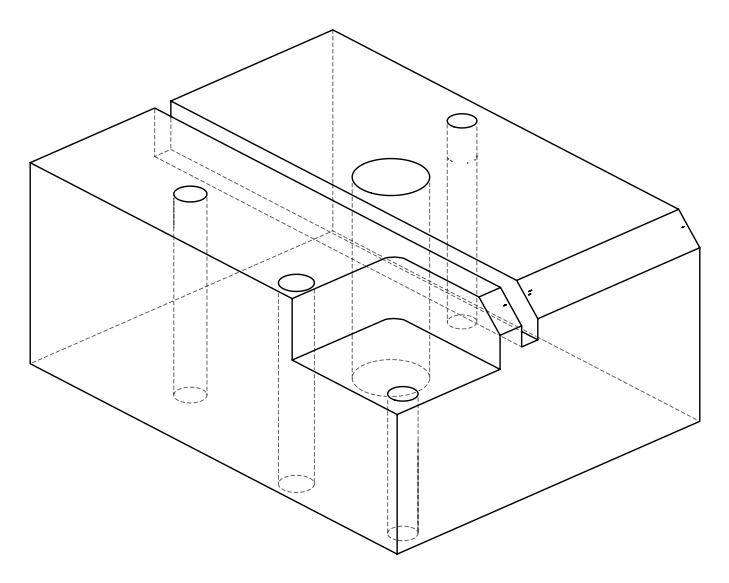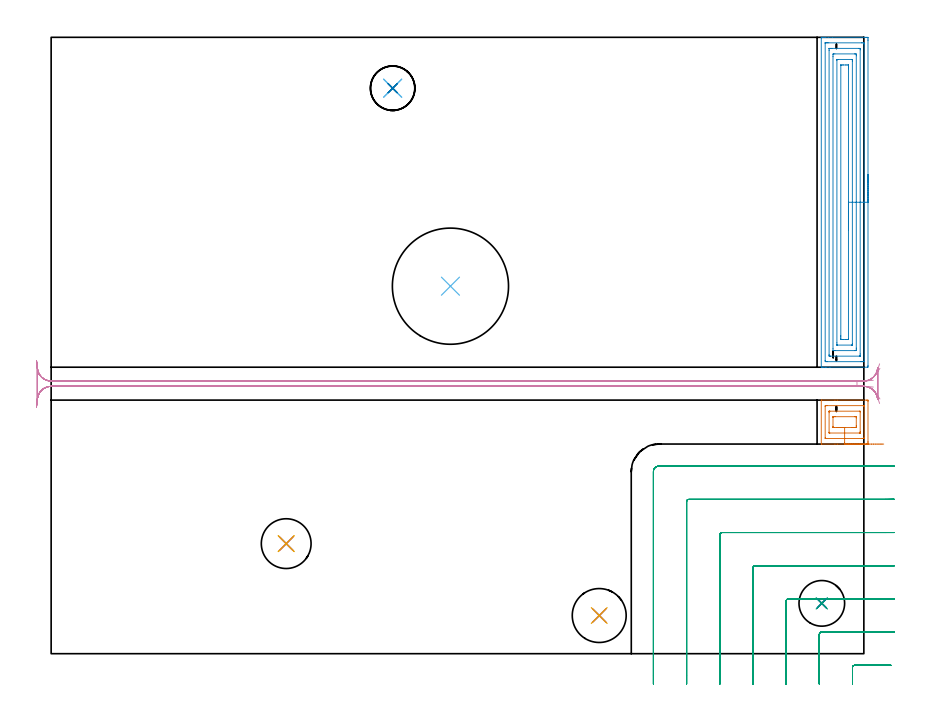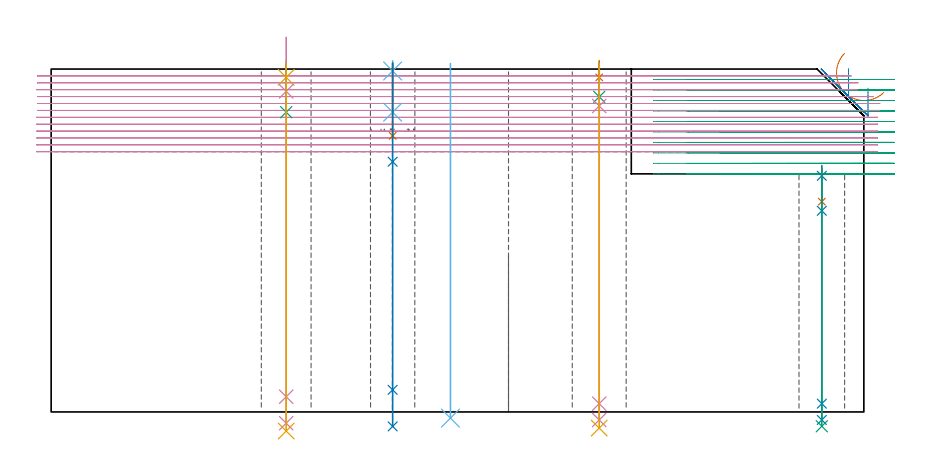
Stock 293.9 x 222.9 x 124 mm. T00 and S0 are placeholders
(PLAN: 21 operations, 16 tool changes, 42.1 min)
(1 AREA_MILL | FG_CHAMFER_SURFACE | UGT0205_001 | 1.04 min | 4421 mm3)
(2 AREA_MILL_1 | FG_CHAMFER_SURFACE_1 | UGT0205_001 | 6.08 min | 17496 mm3)
(3 MILL_CORNER_NOTCH_RECTANGULAR | CORNER_NOTCH_RECTANGULAR | NXT0201_012 | Follow Part, ap 4, ae 75% | 14.81 min | 239752 mm3)
(4 MILL_RECTANGULAR_SLOT | SLOT_RECTANGULAR | NXT0201_013 | Follow Part, ap 2.5, ae 75% | 15.28 min | 103028 mm3)
(5 SPOT_DRILL | STEP1HOLE | NXT0321_9005460120000 | 0.05 min | 184 mm3)
(6 SPOT_DRILL_1 | STEP1HOLE_1 | NXT0321_9005460120000 | 0.03 min | 2 mm3)
(7 SPOT_DRILL_2 | STEP1HOLE_2 | NXT0321_9005460120000 | 0.05 min | 189 mm3)
(8 SPOT_DRILL_3 | STEP1HOLE_4 | NXT0321_9005460120000 | 0.04 min | 3 mm3)
(9 DRILL_BLIND_HOLE_INTO_CENTER | STEP1HOLE | UGT0301_217 | 0.07 min | 980 mm3)
(10 GUN_DRILL_THROUGH_HOLE | STEP1HOLE | UGT0307_008 | 0.67 min | 10600 mm3)
(11 DRILL_TO_ENLARGE_THROUGH_HOLE | STEP1HOLE | UGT0301_046 | 0.53 min | 19754 mm3)
(12 DRILL_BLIND_HOLE_INTO_CENTER_1 | STEP1HOLE_1 | UGT0301_217 | 0.07 min | 1141 mm3)
(13 DRILL_TO_ENLARGE_BLIND_HOLE | STEP1HOLE_1 | NXT0301_111 | 0.11 min | 3440 mm3)
(14 GUN_DRILL_THROUGH_HOLE_1 | STEP1HOLE_1 | UGT0307_013 | 0.72 min | 20374 mm3)
(15 DRILL_BLIND_HOLE_INTO_CENTER_2 | STEP1HOLE_2 | NXT0301_038 | 0.05 min | 257 mm3)
(16 GUN_DRILL_THROUGH_HOLE_2 | STEP1HOLE_2 | UGT0307_002 | 0.6 min | 3212 mm3)
(17 SPADE_DRILL_TO_ENLARGE_THROUGH_HOLE | STEP1HOLE_2 | UGT0306_010 | 0.53 min | 33352 mm3)
(18 INDEXABLE_INSERT_DRILL_THROUGH_HOLE_FROM_SOLID | STEP1HOLE_3 | NXT0302_036 | 0.51 min | 171740 mm3)
(19 DRILL_BLIND_HOLE_INTO_CENTER_3 | STEP1HOLE_4 | NXT0301_038 | 0.06 min | 326 mm3)
(20 GUN_DRILL_THROUGH_HOLE_3 | STEP1HOLE_4 | UGT0307_002 | 0.44 min | 2160 mm3)
(21 SPADE_DRILL_TO_ENLARGE_THROUGH_HOLE_1 | STEP1HOLE_4 | UGT0306_007 | 0.38 min | 15902 mm3)
(TOOL UGT0205_001 | Chamfer Mill 20 x 3 x 45 deg. | D20 FL50 Z2)
(TOOL NXT0201_012 | ENDMILL 16mm [2P460-1600-NA 1630] | D16 FL38 Z6)
(TOOL NXT0201_013 | ENDMILL 10mm | D10 FL30 Z4)
(TOOL NXT0321_9005460120000 | NC Spot Drill, 142deg, 12mm, Carbide, Uncoated | D12 PA142 FL30 Z2)
(TOOL UGT0301_217 | Twist Drill 10.4 mm | D10.4 PA118 FL82 Z2)
(TOOL UGT0307_008 | Gun Drill 11 mm | D11 PA130 FL24 Z1)
(TOOL UGT0301_046 | Twist Drill 18 mm | D18 PA118 FL130 Z2)
(TOOL NXT0301_111 | Carbide Drill 16.1mm [860.1-1610-050A1-PM 4234] | D16.1 PA147 FL73 Z2)
(TOOL UGT0307_013 | Gun Drill 16 mm | D16 PA130 FL24 Z1)
(TOOL NXT0301_038 | Carbide Drill 6.7mm [860.1-0670-034A1-MM 2214] | D6.7 PA140 FL53 Z2)
(TOOL UGT0307_002 | Gun Drill 6 mm | D6 PA130 FL24 Z1)
(TOOL UGT0306_010 | Spade Drill 19.5mm | D19.5 PA132 FL10 Z2)
(TOOL NXT0302_036 | Index. Insert Drill 42mm [880-D4200L50-05] | D42 PA176 FL210 Z2)
(TOOL UGT0306_007 | Spade Drill 16.5mm | D16.5 PA132 FL10 Z2)
(OP 1 AREA_MILL)
G17 G21 G94 G90
T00 M6
G54
G17 G0 G90 X301.092 Y75.8 S1061 M3
G43 Z134. H0
Z115.545
G94 G1 X300.449 Z114.956 F250.
X299.757 Z114.425
X299.021 Z113.956
X298.247 Z113.553
X297.441 Z113.219
X296.609 Z112.957
X295.758 Z112.768
X294.893 Z112.654
X294.021 Z112.616
X293.15 Z112.654
X292.285 Z112.768
X291.433 Z112.957
X290.601 Z113.219
X289.795 Z113.553
X289.021 Z113.956
X288.285 Z114.425
X287.593 Z114.956
X286.95 Z115.545
X284.297 Z118.196
X283.442 Z119.058
X278.531 Y75.801 Z123.969
X278.505 Y75.81 Z123.995
X278.5 Y75.814 Z124.
Y91.686
X278.505 Y91.69 Z123.995
X278.533 Y91.7 Z123.967
X283.442 Z119.058
X284.297 Z118.196
X294.909 Z107.587
X295.341 Y91.696 Z107.155
X295.391 Y91.69 Z107.104
X295.398 Y91.639 Z107.098
X295.4 Y91.245 Z107.1
Y76.647
X295.397 Y76.255 Z107.103
X295.391 Y75.807 Z107.105
X295.362 Y75.803 Z107.133
X294.909 Y75.8 Z107.587
X286.95 Z115.545
X286.952 Y76.253 Z115.548
X286.95 Y77.8 Z115.55
X280.094 Y77.801 Z122.406
X279.99 Y77.807 Z122.51
X279.969 Y77.81 Z122.531
X279.921 Y77.833 Z122.579
X279.916 Y77.979 Z122.584
X279.915 Y78.019 Z122.585
Y89.442
Y89.481
X279.921 Y89.682 Z122.579
X280.321 Y89.694 Z122.179
X280.542 Y89.699 Z121.958
X293.806 Z108.694
X293.91 Y89.693 Z108.59
X293.931 Y89.69 Z108.569
X293.979 Y89.667 Z108.521
X293.984 Y89.521 Z108.516
X293.985 Y89.481 Z108.515
Y78.058
Y78.019
X293.979 Y77.818 Z108.521
X293.579 Y77.806 Z108.921
X293.358 Y77.801 Z109.142
X286.95 Y77.8 Z115.55
Y79.8
X281.626 Z120.874
X281.429 Y79.806 Z121.071
X281.337 Y79.81 Z121.163
X281.333 Y79.859 Z121.167
X281.33 Y79.914 Z121.17
X281.329 Y80.097 Z121.171
Y87.151
X281.331 Y87.466 Z121.169
X281.335 Y87.674 Z121.165
X281.339 Y87.691 Z121.161
X281.347 Y87.695 Z121.153
X281.373 Y87.698 Z121.127
X281.428 Y87.7 Z121.072
X281.644 Z120.856
X292.274 Z110.226
X292.471 Y87.694 Z110.029
X292.563 Y87.69 Z109.937
X292.567 Y87.641 Z109.933
X292.57 Y87.586 Z109.93
X292.571 Y87.403 Z109.929
Y80.349
X292.569 Y80.034 Z109.931
X292.565 Y79.826 Z109.935
X292.561 Y79.809 Z109.939
X292.553 Y79.805 Z109.947
X292.527 Y79.802 Z109.973
X292.472 Y79.8 Z110.028
X292.256 Z110.244
X286.95 Z115.55
Y81.8
X283.156 Y81.802 Z119.344
X282.762 Y81.81 Z119.738
X282.749 Y81.815 Z119.751
X282.747 Y81.835 Z119.753
X282.745 Y81.889 Z119.755
X282.743 Y81.997 Z119.757
Y82.214
Y85.407
X282.745 Y85.574 Z119.755
X282.747 Y85.657 Z119.753
X282.75 Y85.689 Z119.75
X282.789 Y85.694 Z119.711
X283.413 Y85.699 Z119.087
X283.668 Y85.7 Z118.832
X290.487 Y85.699 Z112.013
X290.744 Y85.698 Z111.756
X291.138 Y85.69 Z111.362
X291.151 Y85.685 Z111.349
X291.153 Y85.665 Z111.347
X291.155 Y85.612 Z111.345
X291.157 Y85.503 Z111.343
Y85.286
Y82.427
Y82.093
X291.155 Y81.926 Z111.345
X291.153 Y81.844 Z111.347
X291.15 Y81.811 Z111.35
X291.111 Y81.806 Z111.389
X290.487 Y81.801 Z112.013
X290.232 Y81.8 Z112.268
X289.603 Z112.897
X286.95 Z115.55
X286.361 Z116.193
X285.83 Z116.885
X285.361 Z117.621
X284.958 Z118.395
X284.624 Z119.201
X284.362 Z120.033
X284.173 Z120.885
X284.059 Z121.75
X284.021 Z122.621
X284.059 Z123.493
X284.173 Z124.358
X284.362 Z125.209
X284.624 Z126.041
X284.958 Z126.847
X285.361 Z127.621
X285.83 Z128.357
X286.361 Z129.049
X286.95 Z129.692
G0 Z134.
M5
M2
(OP 2 AREA_MILL_1)
G17 G21 G94 G90
T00 M6
G54
G17 G0 G90 X295.4 Y173.25 S1061 M3
G43 Z134. H0
Z117.1
G94 G1 Y173.212 Z116.228 F250.
Y173.098 Z115.364
Y172.909 Z114.512
Y172.647 Z113.68
Y172.313 Z112.874
Y171.91 Z112.1
Y171.442 Z111.364
Y170.91 Z110.672
Y170.321 Z110.029
Y169.678 Z109.44
Y168.986 Z108.908
Y168.25 Z108.44
Y167.476 Z108.037
Y166.67 Z107.703
Y165.838 Z107.441
Y164.986 Z107.252
Y164.122 Z107.138
Y163.25 Z107.1
Y104.23
X295.396 Y103.829 Z107.102
X295.392 Y103.61 Z107.106
X295.17 Y103.6 Z107.328
X281.644 Z120.851
X280.238 Z122.258
X279.876 Z122.619
X279.15 Z123.349
X278.903 Z123.597
X278.52 Z123.971
X278.503 Y103.608 Z123.988
X278.5 Y103.783 Z124.
Y222.717
X278.503 Y222.891 Z123.988
X278.519 Y222.893 Z123.972
X278.903 Y222.9 Z123.597
X279.15 Z123.349
X279.876 Z122.619
X281.122 Z121.375
X282.528 Z119.967
X294.286 Z108.212
X294.909 Y222.896 Z107.589
X295.392 Y222.891 Z107.106
X295.395 Y222.761 Z107.103
X295.399 Y222.27 Z107.101
X295.4 Y221.773 Z107.1
Y163.25
X293.986 Z108.514
X293.985 Y105.698 Z108.515
X293.984 Y105.645 Z108.516
X293.982 Y105.62 Z108.518
X293.98 Y105.613 Z108.52
X293.968 Y105.61 Z108.532
X293.553 Y105.602 Z108.947
X293.14 Y105.6 Z109.36
X292.67 Z109.83
X280.76 Y105.601 Z121.74
X280.287 Y105.603 Z122.213
X280.038 Y105.61 Z122.462
X279.921 Y105.619 Z122.579
X279.915 Y105.979 Z122.585
Y106.019
Y220.802
X279.916 Y220.855 Z122.584
X279.918 Y220.88 Z122.582
X279.92 Y220.887 Z122.58
X279.932 Y220.89 Z122.568
X280.347 Y220.898 Z122.153
X280.76 Y220.9 Z121.74
X281.23 Z121.27
X293.14 Y220.899 Z109.36
X293.613 Y220.897 Z108.887
X293.862 Y220.89 Z108.638
X293.979 Y220.882 Z108.521
X293.985 Y220.521 Z108.515
Y220.481
X293.986 Y163.25 Z108.514
X292.572 Z109.928
X292.571 Y108.383 Z109.929
X292.569 Y107.807 Z109.931
X292.566 Y107.649 Z109.934
X292.565 Y107.617 Z109.935
X292.528 Y107.61 Z109.972
X292.458 Y107.603 Z110.042
X292.256 Y107.601 Z110.244
X281.848 Z120.652
X281.644 Y107.605 Z120.856
X281.44 Y107.61 Z121.06
X281.335 Y107.625 Z121.165
X281.332 Y107.701 Z121.168
X281.331 Y107.807 Z121.169
X281.329 Y108.126 Z121.171
Y218.117
X281.331 Y218.693 Z121.169
X281.334 Y218.851 Z121.166
X281.335 Y218.883 Z121.165
X281.372 Y218.89 Z121.128
X281.442 Y218.897 Z121.058
X281.644 Y218.899 Z120.856
X282.323 Y218.9 Z120.177
X292.052 Y218.899 Z110.448
X292.256 Y218.895 Z110.244
X292.46 Y218.89 Z110.04
X292.565 Y218.875 Z109.935
X292.568 Y218.799 Z109.932
X292.57 Y218.693 Z109.93
X292.571 Y218.374 Z109.929
X292.572 Y163.25 Z109.928
X291.157 Z111.343
Y110.49
X291.151 Y109.819 Z111.349
X291.141 Y109.61 Z111.359
X290.927 Y109.604 Z111.573
X290.487 Y109.6 Z112.013
X283.413 Z119.087
X282.972 Y109.604 Z119.528
X282.76 Y109.61 Z119.74
X282.75 Y109.73 Z119.75
X282.743 Y110.273 Z119.757
Y216.01
X282.749 Y216.681 Z119.751
X282.759 Y216.89 Z119.741
X282.973 Y216.896 Z119.527
X283.413 Y216.9 Z119.087
X290.487 Z112.013
X290.928 Y216.896 Z111.572
X291.14 Y216.89 Z111.36
X291.15 Y216.77 Z111.35
X291.157 Y216.227 Z111.343
Y163.25
X289.743 Z112.757
Y111.995
X289.739 Y111.711 Z112.761
X289.736 Y111.632 Z112.764
X289.733 Y111.608 Z112.767
X289.728 Y111.606 Z112.772
X289.687 Y111.603 Z112.813
X289.603 Y111.601 Z112.897
X289.39 Y111.6 Z113.11
X284.297 Y111.601 Z118.203
X284.201 Y111.603 Z118.299
X284.174 Y111.606 Z118.326
X284.165 Y111.608 Z118.335
X284.163 Y111.665 Z118.337
X284.159 Y111.853 Z118.341
X284.157 Y112.42 Z118.343
Y214.505
X284.161 Y214.789 Z118.339
X284.164 Y214.868 Z118.336
X284.167 Y214.892 Z118.333
X284.172 Y214.894 Z118.328
X284.213 Y214.897 Z118.287
X284.297 Y214.899 Z118.203
X284.51 Y214.9 Z117.99
X289.603 Y214.899 Z112.897
X289.699 Y214.897 Z112.801
X289.726 Y214.894 Z112.774
X289.735 Y214.892 Z112.765
X289.737 Y214.836 Z112.763
X289.741 Y214.647 Z112.759
X289.743 Y214.363 Z112.757
Y214.221
Y163.25
X288.329 Z114.171
X288.328 Y113.817 Z114.172
X288.326 Y113.692 Z114.174
X288.323 Y113.631 Z114.177
X288.32 Y113.61 Z114.18
X288.291 Y113.605 Z114.209
X287.834 Y113.601 Z114.666
X287.412 Y113.6 Z115.088
X286.527 Z115.973
X286.066 Y113.601 Z116.434
X285.639 Y113.604 Z116.861
X285.58 Y113.61 Z116.92
X285.578 Y113.666 Z116.922
X285.574 Y114.067 Z116.926
X285.571 Y114.567 Z116.929
Y114.961
X285.572 Y212.683 Z116.928
X285.574 Y212.808 Z116.926
X285.577 Y212.869 Z116.923
X285.579 Y212.89 Z116.921
X285.609 Y212.895 Z116.891
X286.066 Y212.899 Z116.434
X286.488 Y212.9 Z116.012
X287.373 Z115.127
X287.834 Y212.899 Z114.666
X288.261 Y212.896 Z114.239
X288.32 Y212.89 Z114.18
X288.323 Y212.833 Z114.177
X288.327 Y212.433 Z114.173
X288.329 Y211.933 Z114.171
Y211.539
Y163.25
Y162.378 Z114.209
Y161.514 Z114.323
Y160.662 Z114.512
Y159.83 Z114.774
Y159.024 Z115.108
Y158.25 Z115.511
Y157.514 Z115.98
Y156.822 Z116.511
Y156.179 Z117.1
Y155.59 Z117.743
Y155.058 Z118.435
Y154.59 Z119.171
Y154.187 Z119.945
Y153.853 Z120.751
Y153.591 Z121.583
Y153.402 Z122.435
Y153.288 Z123.3
Y153.25 Z124.171
G0 Z134.
M5
M2
(OP 3 MILL_CORNER_NOTCH_RECTANGULAR)
G17 G21 G94 G90
T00 M6
G54
G17 G0 G90 X303.709 Y-4.2 S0 M3
G43 Z134. H1
Z120.21
G94 G1 X300.709 F250.
X290.595 F500.
G3 X289.8 Y-4.995 R0.8
G1 Y-8.
Y-11. F250.
G0 Z134.
X304.9 Y7.813
Z120.21
G1 X301.9 Y7.801
X301.646 Y7.8 F500.
X278.595
G3 X277.8 Y7.005 R0.8
G1 Y-8.
Y-11. F250.
G0 Z134.
X304.9 Y19.817
Z120.21
G1 X301.9 Y19.801
X301.646 Y19.8 F500.
X266.595
G3 X265.8 Y19.005 R0.8
G1 Y-8.
Y-11. F250.
G0 Z134.
X304.9 Y31.822
Z120.21
G1 X301.9 Y31.801
X301.646 Y31.8 F500.
X254.596
G3 X253.8 Y31.004 R0.8
G1 Y-8.
Y-11. F250.
G0 Z134.
X304.9 Y43.833
Z120.21
G1 X301.9 Y43.801
G2 X301.646 Y43.8 R24. F500.
G1 X242.596
G3 X241.8 Y43.004 R0.8
G1 Y-8.
Y-11. F250.
G0 Z134.
X304.899 Y55.866
Z120.21
G1 X301.9 Y55.803
G2 X301.646 Y55.8 R12. F500.
G1 X230.596
G3 X229.8 Y55.004 R0.8
G1 Y-8.
Y-11. F250.
G0 Z134.
X304.646 Y67.8
Z120.21
G1 X301.646
X219.7 F500.
G3 X217.8 Y65.9 R1.9
G1 Y-8.
Y-11. F250.
G0 Z134.
X303.709 Y-4.2
Z116.42
G1 X300.709
X290.595 F500.
G3 X289.8 Y-4.995 R0.8
G1 Y-8.
Y-11. F250.
G0 Z134.
X304.9 Y7.813
Z116.42
G1 X301.9 Y7.801
X301.651 Y7.8 F500.
X278.595
G3 X277.8 Y7.005 R0.8
G1 Y-8.
Y-11. F250.
G0 Z134.
X304.9 Y19.816
Z116.42
G1 X301.9 Y19.801
X301.651 Y19.8 F500.
X266.595
G3 X265.8 Y19.005 R0.8
G1 Y-8.
Y-11. F250.
G0 Z134.
X304.9 Y31.822
Z116.42
G1 X301.9 Y31.801
G2 X301.651 Y31.8 R36. F500.
G1 X254.596
G3 X253.8 Y31.004 R0.8
G1 Y-8.
Y-11. F250.
G0 Z134.
X304.9 Y43.832
Z116.42
G1 X301.9 Y43.801
G2 X301.651 Y43.8 R24. F500.
G1 X242.596
G3 X241.8 Y43.004 R0.8
G1 Y-8.
Y-11. F250.
G0 Z134.
X304.899 Y55.865
Z116.42
G1 X301.9 Y55.803
G2 X301.651 Y55.8 R12. F500.
G1 X230.596
G3 X229.8 Y55.004 R0.8
G1 Y-8.
Y-11. F250.
G0 Z134.
X304.651 Y67.8
Z116.42
G1 X301.651
X219.7 F500.
G3 X217.8 Y65.9 R1.9
G1 Y-8.
Y-11. F250.
G0 Z134.
X303.709 Y-4.2
Z112.63
G1 X300.709
X290.595 F500.
G3 X289.8 Y-4.995 R0.8
G1 Y-8.
Y-11. F250.
G0 Z134.
X304.9 Y7.8
Z112.63
G1 X301.9
X278.595 F500.
G3 X277.8 Y7.005 R0.8
G1 Y-8.
Y-11. F250.
G0 Z134.
X304.9 Y19.8
Z112.63
G1 X301.9
X266.595 F500.
G3 X265.8 Y19.005 R0.8
G1 Y-8.
Y-11. F250.
G0 Z134.
X304.9 Y31.8
Z112.63
G1 X301.9
X254.596 F500.
G3 X253.8 Y31.004 R0.8
G1 Y-8.
Y-11. F250.
G0 Z134.
X304.9 Y43.8
Z112.63
G1 X301.9
X242.596 F500.
G3 X241.8 Y43.004 R0.8
G1 Y-8.
Y-11. F250.
G0 Z134.
X304.9 Y55.8
Z112.63
G1 X301.9
X230.596 F500.
G3 X229.8 Y55.004 R0.8
G1 Y-8.
Y-11. F250.
G0 Z134.
X304.9 Y67.8
Z112.63
G1 X301.9
X219.7 F500.
G3 X217.8 Y65.9 R1.9
G1 Y-8.
Y-11. F250.
G0 Z134.
X303.709 Y-4.2
Z108.84
G1 X300.709
X290.595 F500.
G3 X289.8 Y-4.995 R0.8
G1 Y-8.
Y-11. F250.
G0 Z134.
X304.9 Y7.8
Z108.84
G1 X301.9
X278.595 F500.
G3 X277.8 Y7.005 R0.8
G1 Y-8.
Y-11. F250.
G0 Z134.
X304.9 Y19.8
Z108.84
G1 X301.9
X266.595 F500.
G3 X265.8 Y19.005 R0.8
G1 Y-8.
Y-11. F250.
G0 Z134.
X304.9 Y31.8
Z108.84
G1 X301.9
X254.596 F500.
G3 X253.8 Y31.004 R0.8
G1 Y-8.
Y-11. F250.
G0 Z134.
X304.9 Y43.8
Z108.84
G1 X301.9
X242.596 F500.
G3 X241.8 Y43.004 R0.8
G1 Y-8.
Y-11. F250.
G0 Z134.
X304.9 Y55.8
Z108.84
G1 X301.9
X230.596 F500.
G3 X229.8 Y55.004 R0.8
G1 Y-8.
Y-11. F250.
G0 Z134.
X304.9 Y67.8
Z108.84
G1 X301.9
X219.7 F500.
G3 X217.8 Y65.9 R1.9
G1 Y-8.
Y-11. F250.
G0 Z134.
X303.709 Y-4.2
Z105.05
G1 X300.709
X290.595 F500.
G3 X289.8 Y-4.995 R0.8
G1 Y-8.
Y-11. F250.
G0 Z134.
X304.9 Y7.8
Z105.05
G1 X301.9
X278.595 F500.
G3 X277.8 Y7.005 R0.8
G1 Y-8.
Y-11. F250.
G0 Z134.
X304.9 Y19.8
Z105.05
G1 X301.9
X266.595 F500.
G3 X265.8 Y19.005 R0.8
G1 Y-8.
Y-11. F250.
G0 Z134.
X304.9 Y31.8
Z105.05
G1 X301.9
X254.596 F500.
G3 X253.8 Y31.004 R0.8
G1 Y-8.
Y-11. F250.
G0 Z134.
X304.9 Y43.8
Z105.05
G1 X301.9
X242.596 F500.
G3 X241.8 Y43.004 R0.8
G1 Y-8.
Y-11. F250.
G0 Z134.
X304.9 Y55.8
Z105.05
G1 X301.9
X230.596 F500.
G3 X229.8 Y55.004 R0.8
G1 Y-8.
Y-11. F250.
G0 Z134.
X304.9 Y67.8
Z105.05
G1 X301.9
X219.7 F500.
G3 X217.8 Y65.9 R1.9
G1 Y-8.
Y-11. F250.
G0 Z134.
X303.709 Y-4.2
Z101.26
G1 X300.709
X290.595 F500.
G3 X289.8 Y-4.995 R0.8
G1 Y-8.
Y-11. F250.
G0 Z134.
X304.9 Y7.8
Z101.26
G1 X301.9
X278.595 F500.
G3 X277.8 Y7.005 R0.8
G1 Y-8.
Y-11. F250.
G0 Z134.
X304.9 Y19.8
Z101.26
G1 X301.9
X266.595 F500.
G3 X265.8 Y19.005 R0.8
G1 Y-8.
Y-11. F250.
G0 Z134.
X304.9 Y31.8
Z101.26
G1 X301.9
X254.596 F500.
G3 X253.8 Y31.004 R0.8
G1 Y-8.
Y-11. F250.
G0 Z134.
X304.9 Y43.8
Z101.26
G1 X301.9
X242.596 F500.
G3 X241.8 Y43.004 R0.8
G1 Y-8.
Y-11. F250.
G0 Z134.
X304.9 Y55.8
Z101.26
G1 X301.9
X230.596 F500.
G3 X229.8 Y55.004 R0.8
G1 Y-8.
Y-11. F250.
G0 Z134.
X304.9 Y67.8
Z101.26
G1 X301.9
X219.7 F500.
G3 X217.8 Y65.9 R1.9
G1 Y-8.
Y-11. F250.
G0 Z134.
X303.709 Y-4.2
Z97.47
G1 X300.709
X290.595 F500.
G3 X289.8 Y-4.995 R0.8
G1 Y-8.
Y-11. F250.
G0 Z134.
X304.9 Y7.8
Z97.47
G1 X301.9
X278.595 F500.
G3 X277.8 Y7.005 R0.8
G1 Y-8.
Y-11. F250.
G0 Z134.
X304.9 Y19.8
Z97.47
G1 X301.9
X266.595 F500.
G3 X265.8 Y19.005 R0.8
G1 Y-8.
Y-11. F250.
G0 Z134.
X304.9 Y31.8
Z97.47
G1 X301.9
X254.596 F500.
G3 X253.8 Y31.004 R0.8
G1 Y-8.
Y-11. F250.
G0 Z134.
X304.9 Y43.8
Z97.47
G1 X301.9
X242.596 F500.
G3 X241.8 Y43.004 R0.8
G1 Y-8.
Y-11. F250.
G0 Z134.
X304.9 Y55.8
Z97.47
G1 X301.9
X230.596 F500.
G3 X229.8 Y55.004 R0.8
G1 Y-8.
Y-11. F250.
G0 Z134.
X304.9 Y67.8
Z97.47
G1 X301.9
X219.7 F500.
G3 X217.8 Y65.9 R1.9
G1 Y-8.
Y-11. F250.
G0 Z134.
X303.709 Y-4.2
Z93.68
G1 X300.709
X290.595 F500.
G3 X289.8 Y-4.995 R0.8
G1 Y-8.
Y-11. F250.
G0 Z134.
X304.9 Y7.8
Z93.68
G1 X301.9
X278.595 F500.
G3 X277.8 Y7.005 R0.8
G1 Y-8.
Y-11. F250.
G0 Z134.
X304.9 Y19.8
Z93.68
G1 X301.9
X266.595 F500.
G3 X265.8 Y19.005 R0.8
G1 Y-8.
Y-11. F250.
G0 Z134.
X304.9 Y31.8
Z93.68
G1 X301.9
X254.596 F500.
G3 X253.8 Y31.004 R0.8
G1 Y-8.
Y-11. F250.
G0 Z134.
X304.9 Y43.8
Z93.68
G1 X301.9
X242.596 F500.
G3 X241.8 Y43.004 R0.8
G1 Y-8.
Y-11. F250.
G0 Z134.
X304.9 Y55.8
Z93.68
G1 X301.9
X230.596 F500.
G3 X229.8 Y55.004 R0.8
G1 Y-8.
Y-11. F250.
G0 Z134.
X304.9 Y67.8
Z93.68
G1 X301.9
X219.7 F500.
G3 X217.8 Y65.9 R1.9
G1 Y-8.
Y-11. F250.
G0 Z134.
X303.709 Y-4.2
Z89.89
G1 X300.709
X290.595 F500.
G3 X289.8 Y-4.995 R0.8
G1 Y-8.
Y-11. F250.
G0 Z134.
X304.9 Y7.8
Z89.89
G1 X301.9
X278.595 F500.
G3 X277.8 Y7.005 R0.8
G1 Y-8.
Y-11. F250.
G0 Z134.
X304.9 Y19.8
Z89.89
G1 X301.9
X266.595 F500.
G3 X265.8 Y19.005 R0.8
G1 Y-8.
Y-11. F250.
G0 Z134.
X304.9 Y31.8
Z89.89
G1 X301.9
X254.596 F500.
G3 X253.8 Y31.004 R0.8
G1 Y-8.
Y-11. F250.
G0 Z134.
X304.9 Y43.8
Z89.89
G1 X301.9
X242.596 F500.
G3 X241.8 Y43.004 R0.8
G1 Y-8.
Y-11. F250.
G0 Z134.
X304.9 Y55.8
Z89.89
G1 X301.9
X230.596 F500.
G3 X229.8 Y55.004 R0.8
G1 Y-8.
Y-11. F250.
G0 Z134.
X304.9 Y67.8
Z89.89
G1 X301.9
X219.7 F500.
G3 X217.8 Y65.9 R1.9
G1 Y-8.
Y-11. F250.
G0 Z134.
X303.709 Y-4.2
Z86.1
G1 X300.709
X290.595 F500.
G3 X289.8 Y-4.995 R0.8
G1 Y-8.
Y-11. F250.
G0 Z134.
X304.9 Y7.8
Z86.1
G1 X301.9
X278.595 F500.
G3 X277.8 Y7.005 R0.8
G1 Y-8.
Y-11. F250.
G0 Z134.
X304.9 Y19.8
Z86.1
G1 X301.9
X266.595 F500.
G3 X265.8 Y19.005 R0.8
G1 Y-8.
Y-11. F250.
G0 Z134.
X304.9 Y31.8
Z86.1
G1 X301.9
X254.596 F500.
G3 X253.8 Y31.004 R0.8
G1 Y-8.
Y-11. F250.
G0 Z134.
X304.9 Y43.8
Z86.1
G1 X301.9
X242.596 F500.
G3 X241.8 Y43.004 R0.8
G1 Y-8.
Y-11. F250.
G0 Z134.
X304.9 Y55.8
Z86.1
G1 X301.9
X230.596 F500.
G3 X229.8 Y55.004 R0.8
G1 Y-8.
Y-11. F250.
G0 Z134.
X304.9 Y67.8
Z86.1
G1 X301.9
X219.7 F500.
G3 X217.8 Y65.9 R1.9
G1 Y-8.
Y-11. F250.
G0 Z134.
M5
M2
(OP 4 MILL_RECTANGULAR_SLOT)
G17 G21 G94 G90
T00 M6
G54
G17 G0 G90 X289.355 Y98.6 S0 M3
G43 Z134. H0
Z121.508
G94 G1 X286.355 F250.
X0. F500.
G2 X-4.97 Y103.053 R5.
G1 X-5.
Y92.247
X-4.97
G2 X0. Y96.7 R5.
G1 X286.356
X289.356 F250.
G0 X291.847 Y98.6 Z119.017
G1 X288.847
X0. F500.
G2 X-4.97 Y103.053 R5.
G1 X-5.
Y92.247
X-4.97
G2 X0. Y96.7 R5.
G1 X288.848
X291.848 F250.
G0 Z134.
X-5.298 Y89.265
Z116.525
G1 X-4.97 Y92.247
G2 X0. Y96.7 R5. F500.
G1 X291.34
G3 X291.339 Y98.6 R5.
G1 X0.
G2 X-4.97 Y103.053 R5.
G1 X-5.298 Y106.035 F250.
G0 Z134.
X297.326 Y98.882
Z114.033
G1 X294.338 Y98.619
G2 X293.9 Y98.6 R5. F500.
G1 X0.
G2 X-4.97 Y103.053 R5.
G1 X-5.
Y92.247
X-4.97
G2 X0. Y96.7 R5.
G1 X293.9
G2 X294.337 Y96.681 R5.
G1 X297.326 Y96.418 F250.
G0 Z134.
X299.715 Y103.164
Z111.542
G1 X297.983 Y100.714
G2 X293.9 Y98.6 R5. F500.
G1 X0.
G2 X-4.97 Y103.053 R5.
G1 X-5.
Y92.247
X-4.97
G2 X0. Y96.7 R5.
G1 X293.9
G2 X297.994 Y94.57 R5.
G1 X299.716 Y92.113 F250.
G0 X299.6 Y104.829 Z109.05
G1 X298.633 Y101.989
G2 X293.9 Y98.6 R5. F500.
G1 X0.
G2 X-4.97 Y103.053 R5.
G1 X-5.
Y92.247
X-4.97
G2 X0. Y96.7 R5.
G1 X293.9
G2 X298.633 Y93.313 R5.
G1 X299.6 Y90.473 F250.
G0 Z134.
X-5.298 Y89.265
Z106.558
G1 X-4.97 Y92.247
G2 X0. Y96.7 R5. F500.
G1 X293.9
G2 X298.89 Y92.016 R5.
G1 X298.9
Y103.284
X298.89
G2 X293.9 Y98.6 R5.
G1 X0.
G2 X-4.97 Y103.053 R5.
G1 X-5.298 Y106.035 F250.
G0 Y89.265 Z104.067
G1 X-4.97 Y92.247
G2 X0. Y96.7 R5. F500.
G1 X293.9
G2 X298.89 Y92.016 R5.
G1 X298.9
Y103.284
X298.89
G2 X293.9 Y98.6 R5.
G1 X0.
G2 X-4.97 Y103.053 R5.
G1 X-5.298 Y106.035 F250.
G0 Y89.265 Z101.575
G1 X-4.97 Y92.247
G2 X0. Y96.7 R5. F500.
G1 X293.9
G2 X298.89 Y92.016 R5.
G1 X298.9
Y103.284
X298.89
G2 X293.9 Y98.6 R5.
G1 X0.
G2 X-4.97 Y103.053 R5.
G1 X-5.298 Y106.035 F250.
G0 Y89.265 Z99.083
G1 X-4.97 Y92.247
G2 X0. Y96.7 R5. F500.
G1 X293.9
G2 X298.89 Y92.016 R5.
G1 X298.9
Y103.284
X298.89
G2 X293.9 Y98.6 R5.
G1 X0.
G2 X-4.97 Y103.053 R5.
G1 X-5.298 Y106.035 F250.
G0 Y89.265 Z96.592
G1 X-4.97 Y92.247
G2 X0. Y96.7 R5. F500.
G1 X293.9
G2 X298.89 Y92.016 R5.
G1 X298.9
Y103.284
X298.89
G2 X293.9 Y98.6 R5.
G1 X0.
G2 X-4.97 Y103.053 R5.
G1 X-5.298 Y106.035 F250.
G0 Y89.265 Z94.1
G1 X-4.97 Y92.247
G2 X0. Y96.7 R5. F500.
G1 X293.9
G2 X298.89 Y92.016 R5.
G1 X298.9
Y103.284
X298.89
G2 X293.9 Y98.6 R5.
G1 X0.
G2 X-4.97 Y103.053 R5.
G1 X-5.298 Y106.035 F250.
G0 Z134.
M5
M2
(OP 5 SPOT_DRILL)
G17 G21 G94 G90
T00 M6
G54
G17 G0 G90 X85. Y39.8 S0 M3
G43 Z134. H0
G94 G81 G98 Z121. F250. R127.
G80
M5
M2
(OP 6 SPOT_DRILL_1)
G17 G21 G94 G90
T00 M6
G54
G17 G0 G90 X123.5 Y204.5 S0 M3
G43 Z134. H0
G94 G81 G98 Z123.311 F250. R127.
G80
M5
M2
(OP 7 SPOT_DRILL_2)
G17 G21 G94 G90
T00 M6
G54
G17 G0 G90 X198.2 Y13.8 S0 M3
G43 Z134. H0
G94 G81 G98 Z121. F250. R127.
G80
M5
M2
(OP 8 SPOT_DRILL_3)
G17 G21 G94 G90
T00 M6
G54
G17 G0 G90 X278.7 Y18.2 S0 M3
G43 Z134. H0
G94 G81 G98 Z85.39 F250. R89.1
G80
M5
M2
(OP 9 DRILL_BLIND_HOLE_INTO_CENTER)
G17 G21 G94 G90
T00 M6
G54
G17 G0 G90 X85. Y39.8 S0 M3
G43 Z134. H0
G94 G81 G98 Z108.4 F250. R126.
G80
M5
M2
(OP 10 GUN_DRILL_THROUGH_HOLE)
G17 G21 G94 G90
T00 M6
G54
G17 G0 G90 X85. Y39.8 M8
G43 Z135.475 H0
S716 M3
G94 G1 Z115.935 F125. M26
G4 X.084
Z5.5 F250.
G4 X.084
Z-4.065 F125.
G4 X.084
M5
M9
G0 Z135.475
M2
(OP 11 DRILL_TO_ENLARGE_THROUGH_HOLE)
G17 G21 G94 G90
T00 M6
G54
G17 G0 G90 X85. Y39.8 S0 M3
G43 Z134. H0
G94 G73 G98 Z-6.908 F250. Q16.363 R126.
G80
M5
M2
(OP 12 DRILL_BLIND_HOLE_INTO_CENTER_1)
G17 G21 G94 G90
T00 M6
G54
G17 G0 G90 X123.5 Y204.5 S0 M3
G43 Z134. H0
G94 G81 G98 Z108.4 F250. R126.
G80
M5
M2
(OP 13 DRILL_TO_ENLARGE_BLIND_HOLE)
G17 G21 G94 G90
T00 M6
G54
G17 G0 G90 X123.5 Y204.5 S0 M3
G43 Z134. H1
G94 G81 G98 Z99.85 F250. R126.
G80
M5
M2
(OP 14 GUN_DRILL_THROUGH_HOLE_1)
G17 G21 G94 G90
T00 M6
G54
G17 G0 G90 X123.5 Y204.5 M8
G43 Z134. H0
Z126.22
S716 M3
G94 G1 Z90.489 F125. M26
G4 X.084
Z8. F250.
G4 X.084
Z-5.23 F125.
G4 X.084
M5
M9
G0 Z126.22
Z134.
M2
(OP 15 DRILL_BLIND_HOLE_INTO_CENTER_2)
G17 G21 G94 G90
T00 M6
G54
G17 G0 G90 X198.2 Y13.8 S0 M3
G43 Z134. H1
G94 G81 G98 Z113.95 F250. R126.
G80
M5
M2
(OP 16 GUN_DRILL_THROUGH_HOLE_2)
G17 G21 G94 G90
T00 M6
G54
G17 G0 G90 X198.2 Y13.8 M8
G43 Z134. H0
Z125.332
S716 M3
G94 G1 Z110.643 F125. M26
G4 X.084
Z3. F250.
G4 X.084
Z-2.899 F125.
G4 X.084
M5
M9
G0 Z125.332
Z134.
M2
(OP 17 SPADE_DRILL_TO_ENLARGE_THROUGH_HOLE)
G17 G21 G94 G90
T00 M6
G54
G17 G0 G90 X198.2 Y13.8 S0 M3
G43 Z134. H0
G94 G73 G98 Z-5.841 F250. Q18.549 R126.
G80
M5
M2
(OP 18 INDEXABLE_INSERT_DRILL_THROUGH_HOLE_FROM_SOLID)
G17 G21 G94 G90
T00 M6
G54
G17 G0 G90 X144.4 Y132.9 S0 M3
G43 Z134. H1
G94 G81 G98 Z-2.233 F250. R126.
G80
M5
M2
(OP 19 DRILL_BLIND_HOLE_INTO_CENTER_3)
G17 G21 G94 G90
T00 M6
G54
G17 G0 G90 X278.7 Y18.2 S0 M3
G43 Z134. H1
G94 G81 G98 Z76.05 F250. R88.1
G80
M5
M2
(OP 20 GUN_DRILL_THROUGH_HOLE_3)
G17 G21 G94 G90
T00 M6
G54
G17 G0 G90 X278.7 Y18.2 M8
G43 Z134. H0
Z85.804
S716 M3
G94 G1 Z72.743 F125. M26
G4 X.084
Z3. F250.
G4 X.084
Z-2.899 F125.
G4 X.084
M5
M9
G0 Z85.804
Z134.
M2
(OP 21 SPADE_DRILL_TO_ENLARGE_THROUGH_HOLE_1)
G17 G21 G94 G90
T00 M6
G54
G17 G0 G90 X278.7 Y18.2 S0 M3
G43 Z134. H0
G94 G73 G98 Z-5.173 F250. Q15.212 R88.1
G80
M5
M2
